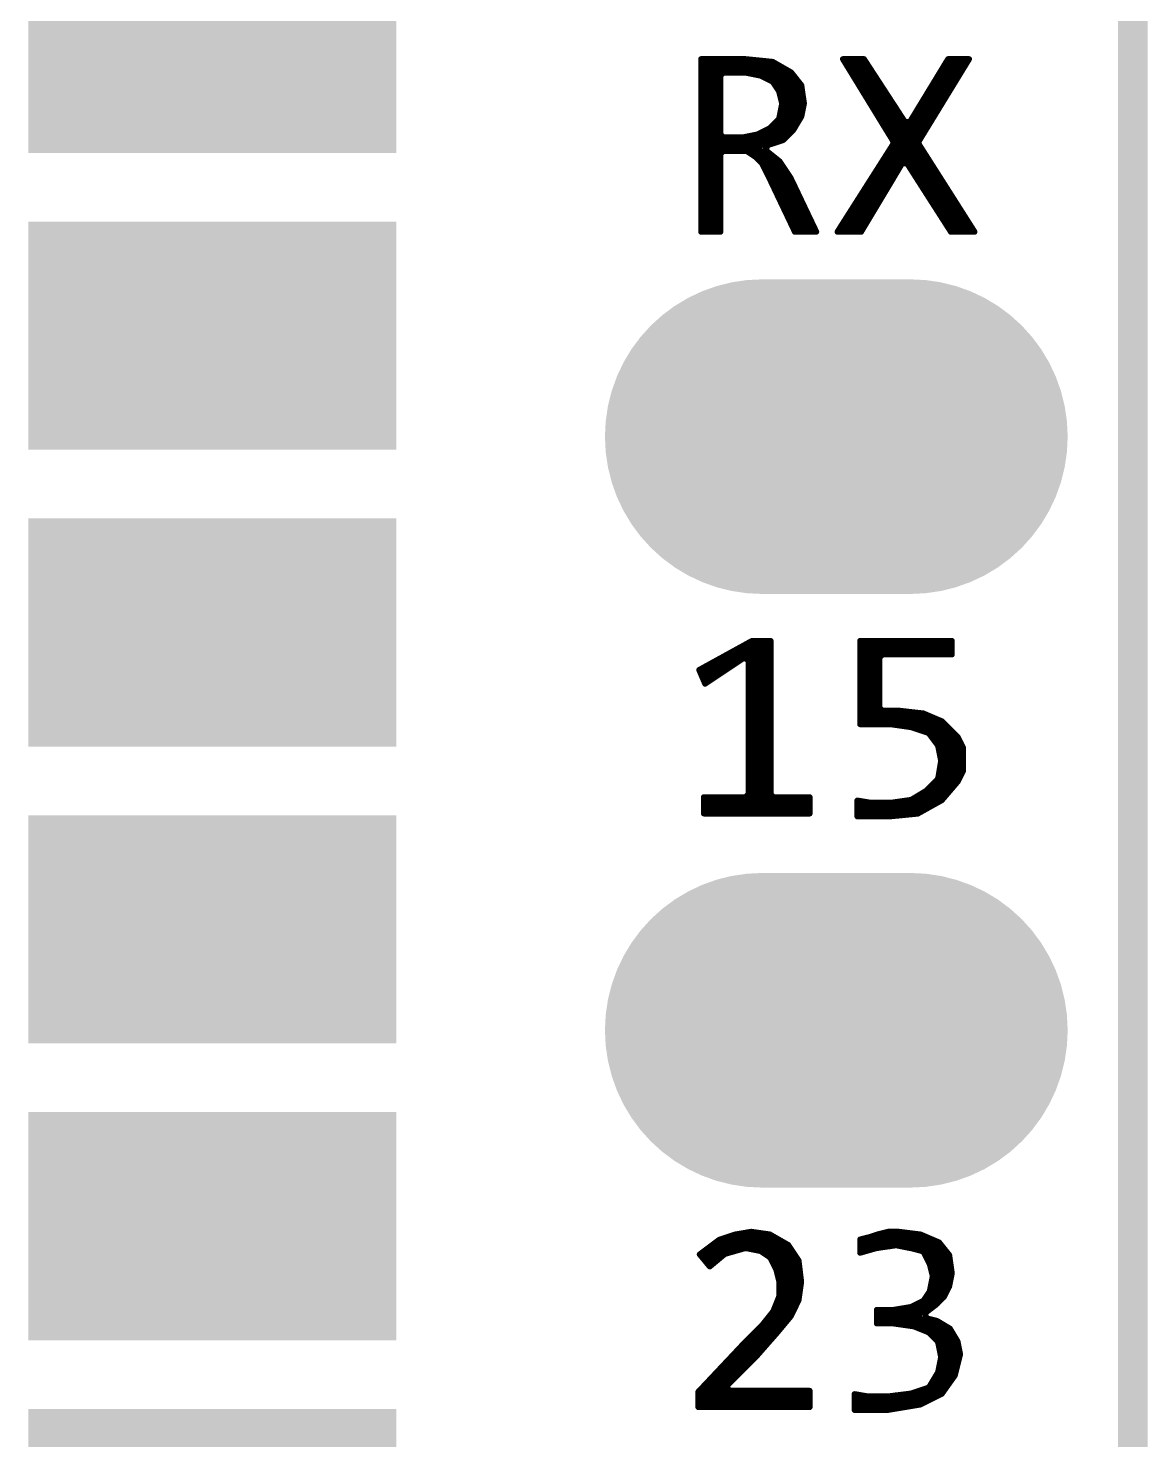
# Model space of a CAD drawing. Extents: x 17.8 to 58.4, y 21 to 93.6.
# Drawn here: x 46.07 to 50.86, y 63.71 to 69.75 of the extents above; entities that cross this region are included whole.
import ezdxf

# ---------------------------------------------------------------- set-up
doc = ezdxf.new("R2010")
doc.units = 0
doc.header["$MEASUREMENT"] = 0
doc.layers.get('0').update_dxf_attribs({"linetype": 'CONTINUOUS'})
doc.layers.add('SILKTOP_PHO', color=251, linetype='CONTINUOUS')

# ---------------------------------------------------------------- blocks, each defined once
blk = doc.blocks.new('ROUND_1')
at = {"const_width": 0.0127}
blk.add_lwpolyline([(-0.00635, 0, 1), (0.00635, 0, 1)], format="xyb", close=True, dxfattribs=at)
blk = doc.blocks.new('RECTANGLE_22')
blk.add_solid([(0.788162, 0.48806), (0.788162, -0.48806), (-0.788162, 0.48806), (-0.788162, -0.48806)])
blk = doc.blocks.new('OBLONG_245')
at = {"const_width": 1.3462}
blk.add_lwpolyline([(0.3175, 0), (-0.3175, 0)], dxfattribs=at)
at = {"const_width": 0.6731}
for points in [[(-0.65405, 0, 1), (0.01905, 0, 1)], [(-0.01905, 0, 1), (0.65405, 0, 1)]]:
    blk.add_lwpolyline(points, format="xyb", close=True, dxfattribs=at)

msp = doc.modelspace()

# ---------------------------------------------------------------- linework, layer by layer
at = {"const_width": 0.127}
msp.add_lwpolyline([(50.8, 25.900126), (50.8, 76.700126)], dxfattribs=at)
at = {"layer": 'SILKTOP_PHO'}
for points, const_width in [([(50.8, 25.900126), (50.8, 76.700126)], 0.127), ([(49.141126, 69.620384), (48.951388, 69.620384)], 0.0254), ([(48.951388, 69.620384), (48.951388, 68.881498)], 0.0254), ([(48.9712, 68.881498), (48.9712, 69.620384)], 0.0254), ([(48.9966, 68.881498), (48.9966, 69.620384)], 0.0254), ([(49.022, 68.881498), (49.022, 69.620384)], 0.0254), ([(49.0474, 69.561964), (49.0474, 69.620384)], 0.0254), ([(49.0728, 69.561964), (49.0728, 69.620384)], 0.0254), ([(49.0982, 69.561964), (49.0982, 69.620384)], 0.0254), ([(49.1236, 69.561964), (49.1236, 69.620384)], 0.0254), ([(49.257204, 69.6087), (49.141126, 69.620384)], 0.0254), ([(49.149, 69.560948), (49.149, 69.619368)], 0.0254), ([(49.1744, 69.555868), (49.1744, 69.616828)], 0.0254), ([(49.1998, 69.550788), (49.1998, 69.614288)], 0.0254), ([(49.2252, 69.539866), (49.2252, 69.611748)], 0.0254), ([(49.2506, 69.527166), (49.2506, 69.609208)], 0.0254), ([(49.336452, 69.563488), (49.257204, 69.6087)], 0.0254), ([(49.276, 69.496432), (49.276, 69.598032)], 0.0254), ([(49.3014, 69.273674), (49.3014, 69.583554)], 0.0254), ([(49.3268, 69.298566), (49.3268, 69.568822)], 0.0254), ([(49.648364, 69.620384), (49.558448, 69.620384)], 0.0254), ([(49.558448, 69.620384), (49.773586, 69.269356)], 0.0254), ([(49.5808, 69.583808), (49.5808, 69.620384)], 0.0254), ([(49.6062, 69.542406), (49.6062, 69.620384)], 0.0254), ([(49.6316, 69.501004), (49.6316, 69.620384)], 0.0254), ([(49.823624, 69.351398), (49.648364, 69.620384)], 0.0254), ([(49.657, 69.459602), (49.657, 69.606922)], 0.0254), ([(49.6824, 69.4182), (49.6824, 69.56806)], 0.0254), ([(50.008536, 69.620384), (49.845214, 69.351652)], 0.0254), ([(49.883314, 69.269356), (50.098198, 69.620384)], 0.0254), ([(49.9872, 69.439028), (49.9872, 69.585078)], 0.0254), ([(50.098198, 69.620384), (50.008536, 69.620384)], 0.0254), ([(50.0126, 69.480684), (50.0126, 69.620384)], 0.0254), ([(50.038, 69.522086), (50.038, 69.620384)], 0.0254), ([(50.0634, 69.563488), (50.0634, 69.620384)], 0.0254), ([(50.0888, 69.60489), (50.0888, 69.620384)], 0.0254), ([(49.033684, 69.549264), (49.046384, 69.561964)], 0.0254), ([(49.033684, 69.298566), (49.033684, 69.549264)], 0.0254), ([(49.046384, 69.561964), (49.141888, 69.561964)], 0.0254), ([(49.141888, 69.561964), (49.144174, 69.561964)], 0.0254), ([(49.144174, 69.561964), (49.203864, 69.550026)], 0.0254), ([(49.203864, 69.550026), (49.207166, 69.548756)], 0.0254), ([(49.207166, 69.548756), (49.254918, 69.52488)], 0.0254), ([(49.254918, 69.52488), (49.259744, 69.520562)], 0.0254), ([(49.259744, 69.520562), (49.28362, 69.484748)], 0.0254), ([(49.380394, 69.50837), (49.336452, 69.563488)], 0.0254), ([(49.3522, 69.327776), (49.3522, 69.543676)], 0.0254), ([(49.3776, 69.370194), (49.3776, 69.511926)], 0.0254), ([(49.39157, 69.430392), (49.380394, 69.50837)], 0.0254), ([(49.7078, 69.376798), (49.7078, 69.529198)], 0.0254), ([(49.9618, 69.397626), (49.9618, 69.543422)], 0.0254), ([(49.28362, 69.484748), (49.285398, 69.480938)], 0.0254), ([(49.285398, 69.480938), (49.297336, 69.433186)], 0.0254), ([(49.7332, 69.335142), (49.7332, 69.490082)], 0.0254), ([(49.7586, 69.29374), (49.7586, 69.45122)], 0.0254), ([(49.911, 69.314822), (49.911, 69.459856)], 0.0254), ([(49.9364, 69.356224), (49.9364, 69.501512)], 0.0254), ([(49.29759, 69.427598), (49.285652, 69.367908)], 0.0254), ([(49.297336, 69.433186), (49.29759, 69.427598)], 0.0254), ([(49.380394, 69.37502), (49.39157, 69.430392)], 0.0254), ([(49.784, 69.128132), (49.784, 69.412358)], 0.0254), ([(49.8856, 69.27342), (49.8856, 69.4182)], 0.0254), ([(49.24298, 69.323204), (49.195228, 69.299328)], 0.0254), ([(49.246282, 69.32549), (49.24298, 69.323204)], 0.0254), ([(49.282096, 69.361304), (49.246282, 69.32549)], 0.0254), ([(49.2506, 69.256656), (49.2506, 69.329808)], 0.0254), ([(49.276, 69.265292), (49.276, 69.355208)], 0.0254), ([(49.285652, 69.367908), (49.282096, 69.361304)], 0.0254), ([(49.346612, 69.318378), (49.380394, 69.37502)], 0.0254), ([(49.8094, 69.170296), (49.8094, 69.373242)], 0.0254), ([(49.845214, 69.351652), (49.823624, 69.351398)], 0.0254), ([(49.8348, 69.171566), (49.8348, 69.345556)], 0.0254), ([(49.8602, 69.131688), (49.8602, 69.376544)], 0.0254), ([(49.046384, 69.285866), (49.033684, 69.298566)], 0.0254), ([(49.12995, 69.285866), (49.046384, 69.285866)], 0.0254), ([(49.0474, 69.2277), (49.0474, 69.285866)], 0.0254), ([(49.0728, 69.2277), (49.0728, 69.285866)], 0.0254), ([(49.0982, 69.2277), (49.0982, 69.285866)], 0.0254), ([(49.1236, 69.2277), (49.1236, 69.285866)], 0.0254), ([(49.132236, 69.28612), (49.12995, 69.285866)], 0.0254), ([(49.191926, 69.298058), (49.132236, 69.28612)], 0.0254), ([(49.149, 69.225414), (49.149, 69.289422)], 0.0254), ([(49.1744, 69.20865), (49.1744, 69.294502)], 0.0254), ([(49.195228, 69.299328), (49.191926, 69.298058)], 0.0254), ([(49.1998, 69.18706), (49.1998, 69.301614)], 0.0254), ([(49.2252, 69.242686), (49.2252, 69.314314)], 0.0254), ([(49.233328, 69.251068), (49.302162, 69.273928)], 0.0254), ([(49.302162, 69.273928), (49.346612, 69.318378)], 0.0254), ([(49.773586, 69.269356), (49.773332, 69.255894)], 0.0254), ([(49.883314, 69.255894), (49.883314, 69.269356)], 0.0254), ([(49.033684, 69.215), (49.046384, 69.2277)], 0.0254), ([(49.033684, 68.881498), (49.033684, 69.215)], 0.0254), ([(49.046384, 69.2277), (49.141888, 69.2277)], 0.0254), ([(49.141888, 69.2277), (49.148746, 69.225668)], 0.0254), ([(49.148746, 69.225668), (49.18456, 69.201792)], 0.0254), ([(49.18456, 69.201792), (49.186592, 69.200268)], 0.0254), ([(49.2252, 69.148198), (49.2252, 69.235066)], 0.0254), ([(49.229264, 69.22897), (49.233328, 69.251068)], 0.0254), ([(49.28743, 69.182488), (49.229264, 69.22897)], 0.0254), ([(49.2506, 69.096128), (49.2506, 69.211952)], 0.0254), ([(49.773332, 69.255894), (49.53508, 68.881498)], 0.0254), ([(49.7586, 69.085714), (49.7586, 69.23278)], 0.0254), ([(50.121566, 68.881498), (49.883314, 69.255894)], 0.0254), ([(49.8856, 69.092064), (49.8856, 69.252338)], 0.0254), ([(49.911, 69.05244), (49.911, 69.21246)], 0.0254), ([(49.186592, 69.200268), (49.210468, 69.176392)], 0.0254), ([(49.210468, 69.176392), (49.212754, 69.17309)], 0.0254), ([(49.212754, 69.17309), (49.23663, 69.125338)], 0.0254), ([(49.276, 69.042788), (49.276, 69.191632)], 0.0254), ([(49.333658, 69.113146), (49.28743, 69.182488)], 0.0254), ([(49.3014, 68.989448), (49.3014, 69.16166)], 0.0254), ([(49.636172, 68.881498), (49.811432, 69.173852)], 0.0254), ([(49.7078, 69.001132), (49.7078, 69.153024)], 0.0254), ([(49.7332, 69.043296), (49.7332, 69.192902)], 0.0254), ([(49.811432, 69.173852), (49.833022, 69.174106)], 0.0254), ([(49.833022, 69.174106), (50.020474, 68.881498)], 0.0254), ([(49.9364, 69.012816), (49.9364, 69.172582)], 0.0254), ([(49.23663, 69.125338), (49.352708, 68.881498)], 0.0254), ([(49.3268, 68.936108), (49.3268, 69.12356)], 0.0254), ([(49.444148, 68.881498), (49.333658, 69.113146)], 0.0254), ([(49.6824, 68.958714), (49.6824, 69.112892)], 0.0254), ([(49.9618, 68.972938), (49.9618, 69.132704)], 0.0254), ([(49.9872, 68.933314), (49.9872, 69.092826)], 0.0254), ([(49.3522, 68.882768), (49.3522, 69.074538)], 0.0254), ([(49.3776, 68.881498), (49.3776, 69.021198)], 0.0254), ([(49.6316, 68.881498), (49.6316, 69.033136)], 0.0254), ([(49.657, 68.916296), (49.657, 69.073014)], 0.0254), ([(50.0126, 68.89369), (50.0126, 69.052948)], 0.0254), ([(49.403, 68.881498), (49.403, 68.967858)], 0.0254), ([(49.6062, 68.881498), (49.6062, 68.993258)], 0.0254), ([(50.038, 68.881498), (50.038, 69.012816)], 0.0254), ([(50.0634, 68.881498), (50.0634, 68.972938)], 0.0254), ([(49.4284, 68.881498), (49.4284, 68.914518)], 0.0254), ([(49.5554, 68.881498), (49.5554, 68.913502)], 0.0254), ([(49.5808, 68.881498), (49.5808, 68.95338)], 0.0254), ([(50.0888, 68.881498), (50.0888, 68.93306)], 0.0254), ([(48.951388, 68.881498), (49.033684, 68.881498)], 0.0254), ([(49.352708, 68.881498), (49.444148, 68.881498)], 0.0254), ([(49.53508, 68.881498), (49.636172, 68.881498)], 0.0254), ([(50.020474, 68.881498), (50.121566, 68.881498)], 0.0254), ([(50.1142, 68.881498), (50.1142, 68.893182)], 0.0254), ([(49.168812, 67.13093), (48.943006, 67.006724)], 0.0254), ([(49.0982, 67.03441), (49.0982, 67.092068)], 0.0254), ([(49.1236, 67.051174), (49.1236, 67.106038)], 0.0254), ([(49.149, 67.05854), (49.149, 67.120008)], 0.0254), ([(49.248568, 67.13093), (49.168812, 67.13093)], 0.0254), ([(49.1744, 66.392298), (49.1744, 67.13093)], 0.0254), ([(49.1998, 66.392298), (49.1998, 67.13093)], 0.0254), ([(49.2252, 66.392298), (49.2252, 67.13093)], 0.0254), ([(49.248568, 66.475102), (49.248568, 67.13093)], 0.0254), ([(50.024538, 67.13093), (49.632108, 67.13093)], 0.0254), ([(49.632108, 67.13093), (49.632108, 66.774314)], 0.0254), ([(49.657, 66.774314), (49.657, 67.13093)], 0.0254), ([(49.6824, 66.774314), (49.6824, 67.13093)], 0.0254), ([(49.7078, 66.774314), (49.7078, 67.13093)], 0.0254), ([(49.7332, 67.072764), (49.7332, 67.13093)], 0.0254), ([(49.7586, 67.072764), (49.7586, 67.13093)], 0.0254), ([(49.784, 67.072764), (49.784, 67.13093)], 0.0254), ([(49.8094, 67.072764), (49.8094, 67.13093)], 0.0254), ([(49.8348, 67.072764), (49.8348, 67.13093)], 0.0254), ([(49.8602, 67.072764), (49.8602, 67.13093)], 0.0254), ([(49.8856, 67.072764), (49.8856, 67.13093)], 0.0254), ([(49.911, 67.072764), (49.911, 67.13093)], 0.0254), ([(49.9364, 67.072764), (49.9364, 67.13093)], 0.0254), ([(49.9618, 67.072764), (49.9618, 67.13093)], 0.0254), ([(49.9872, 67.072764), (49.9872, 67.13093)], 0.0254), ([(50.0126, 67.072764), (50.0126, 67.13093)], 0.0254), ([(50.024538, 67.072764), (50.024538, 67.13093)], 0.0254), ([(48.968406, 66.947796), (49.134776, 67.058794)], 0.0254), ([(48.9966, 66.966592), (48.9966, 67.036188)], 0.0254), ([(49.022, 66.98361), (49.022, 67.050158)], 0.0254), ([(49.0474, 67.000374), (49.0474, 67.064128)], 0.0254), ([(49.0728, 67.017392), (49.0728, 67.078098)], 0.0254), ([(49.134776, 67.058794), (49.154588, 67.048126)], 0.0254), ([(49.154588, 67.048126), (49.154588, 66.475102)], 0.0254), ([(49.71415, 67.060064), (49.72685, 67.072764)], 0.0254), ([(49.71415, 66.84518), (49.71415, 67.060064)], 0.0254), ([(49.72685, 67.072764), (50.024538, 67.072764)], 0.0254), ([(48.943006, 67.006724), (48.968406, 66.947796)], 0.0254), ([(48.9458, 67.000374), (48.9458, 67.008248)], 0.0254), ([(48.9712, 66.949574), (48.9712, 67.022218)], 0.0254), ([(49.72685, 66.83248), (49.71415, 66.84518)], 0.0254), ([(49.797716, 66.83248), (49.72685, 66.83248)], 0.0254), ([(49.7332, 66.774314), (49.7332, 66.83248)], 0.0254), ([(49.7586, 66.774314), (49.7586, 66.83248)], 0.0254), ([(49.784, 66.771266), (49.784, 66.83248)], 0.0254), ([(49.902618, 66.820796), (49.797716, 66.83248)], 0.0254), ([(49.8094, 66.76771), (49.8094, 66.83121)], 0.0254), ([(49.8348, 66.764154), (49.8348, 66.828416)], 0.0254), ([(49.8602, 66.758312), (49.8602, 66.825622)], 0.0254), ([(49.8856, 66.74993), (49.8856, 66.822828)], 0.0254), ([(49.982374, 66.78676), (49.902618, 66.820796)], 0.0254), ([(49.911, 66.741548), (49.911, 66.81724)], 0.0254), ([(49.9364, 66.722244), (49.9364, 66.806318)], 0.0254), ([(49.9618, 66.688462), (49.9618, 66.795396)], 0.0254), ([(50.0507, 66.71818), (49.982374, 66.78676)], 0.0254), ([(49.632108, 66.774314), (49.762664, 66.774314)], 0.0254), ([(49.762664, 66.774314), (49.764442, 66.77406)], 0.0254), ([(49.764442, 66.77406), (49.848008, 66.762122)], 0.0254), ([(49.848008, 66.762122), (49.850294, 66.761614)], 0.0254), ([(49.850294, 66.761614), (49.921922, 66.737738)], 0.0254), ([(49.921922, 66.737738), (49.928018, 66.73342)], 0.0254), ([(49.928018, 66.73342), (49.963832, 66.685668)], 0.0254), ([(49.9872, 66.456052), (49.9872, 66.78168)], 0.0254), ([(50.0126, 66.485516), (50.0126, 66.75628)], 0.0254), ([(50.038, 66.515234), (50.038, 66.73088)], 0.0254), ([(49.963832, 66.685668), (49.966118, 66.680588)], 0.0254), ([(49.966118, 66.680588), (49.978056, 66.620898)], 0.0254), ([(50.07229, 66.675), (50.0507, 66.71818)], 0.0254), ([(50.0634, 66.55562), (50.0634, 66.693034)], 0.0254), ([(50.07229, 66.573654), (50.07229, 66.675)], 0.0254), ([(49.97831, 66.616326), (49.966372, 66.544698)], 0.0254), ([(49.978056, 66.620898), (49.97831, 66.618358)], 0.0254), ([(49.97831, 66.618358), (49.97831, 66.616326)], 0.0254), ([(49.966372, 66.544698), (49.962816, 66.537586)], 0.0254), ([(50.050446, 66.529966), (50.07229, 66.573654)], 0.0254), ([(49.912524, 66.488056), (49.852834, 66.452242)], 0.0254), ([(49.911, 66.410078), (49.911, 66.48704)], 0.0254), ([(49.915064, 66.489834), (49.912524, 66.488056)], 0.0254), ([(49.962816, 66.537586), (49.915064, 66.489834)], 0.0254), ([(49.9364, 66.424302), (49.9364, 66.511424)], 0.0254), ([(49.9618, 66.438272), (49.9618, 66.536824)], 0.0254), ([(49.981358, 66.449194), (50.050446, 66.529966)], 0.0254), ([(49.141888, 66.462402), (48.963326, 66.462402)], 0.0254), ([(48.963326, 66.462402), (48.963326, 66.392298)], 0.0254), ([(48.9712, 66.392298), (48.9712, 66.462402)], 0.0254), ([(48.9966, 66.392298), (48.9966, 66.462402)], 0.0254), ([(49.022, 66.392298), (49.022, 66.462402)], 0.0254), ([(49.0474, 66.392298), (49.0474, 66.462402)], 0.0254), ([(49.0728, 66.392298), (49.0728, 66.462402)], 0.0254), ([(49.0982, 66.392298), (49.0982, 66.462402)], 0.0254), ([(49.1236, 66.392298), (49.1236, 66.462402)], 0.0254), ([(49.154588, 66.475102), (49.141888, 66.462402)], 0.0254), ([(49.149, 66.392298), (49.149, 66.464688)], 0.0254), ([(49.261268, 66.462402), (49.248568, 66.475102)], 0.0254), ([(49.2506, 66.392298), (49.2506, 66.46799)], 0.0254), ([(49.4157, 66.462402), (49.261268, 66.462402)], 0.0254), ([(49.276, 66.392298), (49.276, 66.462402)], 0.0254), ([(49.3014, 66.392298), (49.3014, 66.462402)], 0.0254), ([(49.3268, 66.392298), (49.3268, 66.462402)], 0.0254), ([(49.3522, 66.392298), (49.3522, 66.462402)], 0.0254), ([(49.3776, 66.392298), (49.3776, 66.462402)], 0.0254), ([(49.403, 66.392298), (49.403, 66.462402)], 0.0254), ([(49.4157, 66.392298), (49.4157, 66.462402)], 0.0254), ([(49.677066, 66.438526), (49.62017, 66.448178)], 0.0254), ([(49.62017, 66.448178), (49.62017, 66.38036)], 0.0254), ([(49.6316, 66.38036), (49.6316, 66.446146)], 0.0254), ([(49.657, 66.38036), (49.657, 66.441828)], 0.0254), ([(49.679098, 66.438526), (49.677066, 66.438526)], 0.0254), ([(49.762664, 66.438526), (49.679098, 66.438526)], 0.0254), ([(49.6824, 66.38036), (49.6824, 66.438526)], 0.0254), ([(49.7078, 66.38036), (49.7078, 66.438526)], 0.0254), ([(49.7332, 66.38036), (49.7332, 66.438526)], 0.0254), ([(49.7586, 66.38036), (49.7586, 66.438526)], 0.0254), ([(49.764442, 66.438526), (49.762664, 66.438526)], 0.0254), ([(49.848008, 66.450464), (49.764442, 66.438526)], 0.0254), ([(49.784, 66.382392), (49.784, 66.44132)], 0.0254), ([(49.8094, 66.384932), (49.8094, 66.444876)], 0.0254), ([(49.8348, 66.387472), (49.8348, 66.448686)], 0.0254), ([(49.852834, 66.452242), (49.848008, 66.450464)], 0.0254), ([(49.8602, 66.390012), (49.8602, 66.45656)], 0.0254), ([(49.878234, 66.39179), (49.981358, 66.449194)], 0.0254), ([(49.8856, 66.395854), (49.8856, 66.4718)], 0.0254), ([(48.963326, 66.392298), (49.4157, 66.392298)], 0.0254), ([(49.62017, 66.38036), (49.762156, 66.38036)], 0.0254), ([(49.762156, 66.38036), (49.878234, 66.39179)], 0.0254), ([(49.02835, 64.568324), (48.945292, 64.506094)], 0.0254), ([(49.022, 64.482472), (49.022, 64.563498)], 0.0254), ([(49.097184, 64.591184), (49.02835, 64.568324)], 0.0254), ([(49.0474, 64.503808), (49.0474, 64.574674)], 0.0254), ([(49.0728, 64.51346), (49.0728, 64.58331)], 0.0254), ([(49.165764, 64.602868), (49.097184, 64.591184)], 0.0254), ([(49.0982, 64.520826), (49.0982, 64.591438)], 0.0254), ([(49.1236, 64.528192), (49.1236, 64.595756)], 0.0254), ([(49.149, 64.531494), (49.149, 64.600074)], 0.0254), ([(49.245012, 64.591438), (49.165764, 64.602868)], 0.0254), ([(49.1744, 64.526414), (49.1744, 64.601598)], 0.0254), ([(49.1998, 64.521334), (49.1998, 64.597788)], 0.0254), ([(49.2252, 64.507618), (49.2252, 64.594232)], 0.0254), ([(49.324006, 64.54648), (49.245012, 64.591438)], 0.0254), ([(49.2506, 64.486028), (49.2506, 64.58839)], 0.0254), ([(49.276, 64.42964), (49.276, 64.573658)], 0.0254), ([(49.3014, 64.201294), (49.3014, 64.55918)], 0.0254), ([(49.670208, 64.5795), (49.632108, 64.569848)], 0.0254), ([(49.632108, 64.569848), (49.632108, 64.512952)], 0.0254), ([(49.657, 64.520064), (49.657, 64.576198)], 0.0254), ([(49.671224, 64.579754), (49.670208, 64.5795)], 0.0254), ([(49.70653, 64.591438), (49.671224, 64.579754)], 0.0254), ([(49.6824, 64.52743), (49.6824, 64.58331)], 0.0254), ([(49.75225, 64.602868), (49.70653, 64.591438)], 0.0254), ([(49.7078, 64.533526), (49.7078, 64.591692)], 0.0254), ([(49.7332, 64.537336), (49.7332, 64.598042)], 0.0254), ([(49.797716, 64.602868), (49.75225, 64.602868)], 0.0254), ([(49.7586, 64.540892), (49.7586, 64.602868)], 0.0254), ([(49.784, 64.544448), (49.784, 64.602868)], 0.0254), ([(49.89068, 64.591184), (49.797716, 64.602868)], 0.0254), ([(49.8094, 64.540384), (49.8094, 64.601344)], 0.0254), ([(49.8348, 64.535304), (49.8348, 64.598296)], 0.0254), ([(49.8602, 64.529716), (49.8602, 64.594994)], 0.0254), ([(49.8856, 64.523366), (49.8856, 64.591946)], 0.0254), ([(49.969674, 64.557402), (49.89068, 64.591184)], 0.0254), ([(49.911, 64.502538), (49.911, 64.582548)], 0.0254), ([(49.9364, 64.438784), (49.9364, 64.571626)], 0.0254), ([(49.9618, 64.295274), (49.9618, 64.560704)], 0.0254), ([(50.013362, 64.503046), (49.969674, 64.557402)], 0.0254), ([(48.945292, 64.506094), (48.988218, 64.454278)], 0.0254), ([(48.9458, 64.505332), (48.9458, 64.506348)], 0.0254), ([(48.9712, 64.474852), (48.9712, 64.525398)], 0.0254), ([(48.988218, 64.454278), (49.050194, 64.50584)], 0.0254), ([(48.9966, 64.46139), (48.9966, 64.544448)], 0.0254), ([(49.050194, 64.50584), (49.054766, 64.50838)], 0.0254), ([(49.054766, 64.50838), (49.138332, 64.532256)], 0.0254), ([(49.138332, 64.532256), (49.144174, 64.53251)], 0.0254), ([(49.144174, 64.53251), (49.203864, 64.520572)], 0.0254), ([(49.203864, 64.520572), (49.208436, 64.518794)], 0.0254), ([(49.208436, 64.518794), (49.24425, 64.494918)], 0.0254), ([(49.24425, 64.494918), (49.248568, 64.489838)], 0.0254), ([(49.368456, 64.479678), (49.324006, 64.54648)], 0.0254), ([(49.3268, 64.231774), (49.3268, 64.542162)], 0.0254), ([(49.3522, 64.276732), (49.3522, 64.504062)], 0.0254), ([(49.632108, 64.512952), (49.699418, 64.532256)], 0.0254), ([(49.699418, 64.532256), (49.701196, 64.532764)], 0.0254), ([(49.701196, 64.532764), (49.784762, 64.544702)], 0.0254), ([(49.784762, 64.544702), (49.78908, 64.544448)], 0.0254), ([(49.78908, 64.544448), (49.84877, 64.53251)], 0.0254), ([(49.84877, 64.53251), (49.849278, 64.53251)], 0.0254), ([(49.849278, 64.53251), (49.89703, 64.520572)], 0.0254), ([(49.89703, 64.520572), (49.905412, 64.513714)], 0.0254), ([(49.905412, 64.513714), (49.929288, 64.465962)], 0.0254), ([(49.9872, 64.320674), (49.9872, 64.535558)], 0.0254), ([(50.0126, 64.367664), (50.0126, 64.503808)], 0.0254), ([(50.024538, 64.424814), (50.013362, 64.503046)], 0.0254), ([(49.248568, 64.489838), (49.272444, 64.442086)], 0.0254), ([(49.272444, 64.442086), (49.27346, 64.439546)], 0.0254), ([(49.27346, 64.439546), (49.285398, 64.391794)], 0.0254), ([(49.379632, 64.388746), (49.368456, 64.479678)], 0.0254), ([(49.929288, 64.465962), (49.930304, 64.463422)], 0.0254), ([(49.930304, 64.463422), (49.942242, 64.41567)], 0.0254), ([(49.285398, 64.391794), (49.285906, 64.388746)], 0.0254), ([(49.285906, 64.388746), (49.285906, 64.329056)], 0.0254), ([(49.368202, 64.30899), (49.379632, 64.388746)], 0.0254), ([(49.3776, 64.374014), (49.3776, 64.405764)], 0.0254), ([(49.942242, 64.410082), (49.930304, 64.350392)], 0.0254), ([(49.9364, 64.275208), (49.9364, 64.380618)], 0.0254), ([(49.942242, 64.41567), (49.942242, 64.410082)], 0.0254), ([(50.013362, 64.368934), (50.024538, 64.424814)], 0.0254), ([(49.28489, 64.32423), (49.261014, 64.26454)], 0.0254), ([(49.285906, 64.329056), (49.28489, 64.32423)], 0.0254), ([(49.90465, 64.310006), (49.899824, 64.305688)], 0.0254), ([(49.928526, 64.34582), (49.90465, 64.310006)], 0.0254), ([(49.911, 64.256158), (49.911, 64.319658)], 0.0254), ([(49.930304, 64.350392), (49.928526, 64.34582)], 0.0254), ([(49.957228, 64.290956), (49.99101, 64.324738)], 0.0254), ([(49.99101, 64.324738), (50.013362, 64.368934)], 0.0254), ([(49.259236, 64.261492), (49.211484, 64.201802)], 0.0254), ([(49.2506, 64.141858), (49.2506, 64.25057)], 0.0254), ([(49.261014, 64.26454), (49.259236, 64.261492)], 0.0254), ([(49.276, 64.170814), (49.276, 64.302132)], 0.0254), ([(49.334166, 64.24041), (49.368202, 64.30899)], 0.0254), ([(49.774602, 64.268604), (49.703736, 64.268604)], 0.0254), ([(49.703736, 64.268604), (49.703736, 64.210438)], 0.0254), ([(49.7078, 64.210438), (49.7078, 64.268604)], 0.0254), ([(49.7332, 64.210438), (49.7332, 64.268604)], 0.0254), ([(49.7586, 64.210438), (49.7586, 64.268604)], 0.0254), ([(49.776634, 64.268858), (49.774602, 64.268604)], 0.0254), ([(49.848262, 64.280796), (49.776634, 64.268858)], 0.0254), ([(49.784, 64.209168), (49.784, 64.269874)], 0.0254), ([(49.8094, 64.205612), (49.8094, 64.274192)], 0.0254), ([(49.8348, 64.202056), (49.8348, 64.27851)], 0.0254), ([(49.851818, 64.281812), (49.848262, 64.280796)], 0.0254), ([(49.899824, 64.305688), (49.851818, 64.281812)], 0.0254), ([(49.8602, 64.198246), (49.8602, 64.285876)], 0.0254), ([(49.8856, 64.188594), (49.8856, 64.298576)], 0.0254), ([(49.910238, 64.25565), (49.957228, 64.290956)], 0.0254), ([(49.91481, 64.233044), (49.910238, 64.25565)], 0.0254), ([(49.210468, 64.200786), (49.127156, 64.11722)], 0.0254), ([(49.1998, 64.083692), (49.1998, 64.189864)], 0.0254), ([(49.211484, 64.201802), (49.210468, 64.200786)], 0.0254), ([(49.2252, 64.112648), (49.2252, 64.21882)], 0.0254), ([(49.275492, 64.170052), (49.334166, 64.24041)], 0.0254), ([(49.703736, 64.210438), (49.774602, 64.210438)], 0.0254), ([(49.774602, 64.210438), (49.77638, 64.210184)], 0.0254), ([(49.77638, 64.210184), (49.859946, 64.198246)], 0.0254), ([(49.859946, 64.198246), (49.862994, 64.197484)], 0.0254), ([(49.862994, 64.197484), (49.922684, 64.173608)], 0.0254), ([(49.911, 64.178434), (49.911, 64.234822)], 0.0254), ([(49.960784, 64.221614), (49.91481, 64.233044)], 0.0254), ([(49.9364, 64.161416), (49.9364, 64.22771)], 0.0254), ([(50.016156, 64.18834), (49.960784, 64.221614)], 0.0254), ([(49.9618, 64.136016), (49.9618, 64.221106)], 0.0254), ([(49.9872, 63.91783), (49.9872, 64.205866)], 0.0254), ([(50.0126, 63.95339), (50.0126, 64.190626)], 0.0254), ([(49.149, 64.031876), (49.149, 64.139064)], 0.0254), ([(49.1744, 64.057276), (49.1744, 64.164464)], 0.0254), ([(49.19218, 64.075056), (49.275492, 64.170052)], 0.0254), ([(49.922684, 64.173608), (49.927002, 64.170814)], 0.0254), ([(49.927002, 64.170814), (49.962816, 64.135)], 0.0254), ([(49.962816, 64.135), (49.966118, 64.12865)], 0.0254), ([(49.966118, 64.12865), (49.978056, 64.06896)], 0.0254), ([(50.049176, 64.133476), (50.016156, 64.18834)], 0.0254), ([(50.038, 63.99022), (50.038, 64.152018)], 0.0254), ([(50.060098, 64.078612), (50.049176, 64.133476)], 0.0254), ([(49.127156, 64.11722), (48.93945, 63.918084)], 0.0254), ([(49.061116, 63.943992), (49.19218, 64.075056)], 0.0254), ([(49.0982, 63.981076), (49.0982, 64.086486)], 0.0254), ([(49.1236, 64.006476), (49.1236, 64.113664)], 0.0254), ([(49.978056, 64.06896), (49.978056, 64.06388)], 0.0254), ([(50.037492, 63.988188), (50.060098, 64.078612)], 0.0254), ([(49.0474, 63.852298), (49.0474, 64.032638)], 0.0254), ([(49.0728, 63.955676), (49.0728, 64.059562)], 0.0254), ([(49.978056, 64.06388), (49.966118, 64.00419)], 0.0254), ([(48.9712, 63.852298), (48.9712, 63.951612)], 0.0254), ([(48.9966, 63.852298), (48.9966, 63.978536)], 0.0254), ([(49.022, 63.852298), (49.022, 64.005714)], 0.0254), ([(49.964594, 64.000126), (49.92878, 63.940436)], 0.0254), ([(49.9364, 63.886842), (49.9364, 63.953136)], 0.0254), ([(49.9618, 63.899542), (49.9618, 63.995554)], 0.0254), ([(49.966118, 64.00419), (49.964594, 64.000126)], 0.0254), ([(49.981104, 63.909194), (50.037492, 63.988188)], 0.0254), ([(48.93945, 63.918084), (48.93945, 63.852298)], 0.0254), ([(48.9458, 63.852298), (48.9458, 63.924688)], 0.0254), ([(49.07026, 63.922402), (49.061116, 63.943992)], 0.0254), ([(49.4157, 63.922402), (49.07026, 63.922402)], 0.0254), ([(49.0728, 63.852298), (49.0728, 63.922402)], 0.0254), ([(49.0982, 63.852298), (49.0982, 63.922402)], 0.0254), ([(49.1236, 63.852298), (49.1236, 63.922402)], 0.0254), ([(49.149, 63.852298), (49.149, 63.922402)], 0.0254), ([(49.1744, 63.852298), (49.1744, 63.922402)], 0.0254), ([(49.1998, 63.852298), (49.1998, 63.922402)], 0.0254), ([(49.2252, 63.852298), (49.2252, 63.922402)], 0.0254), ([(49.2506, 63.852298), (49.2506, 63.922402)], 0.0254), ([(49.276, 63.852298), (49.276, 63.922402)], 0.0254), ([(49.3014, 63.852298), (49.3014, 63.922402)], 0.0254), ([(49.3268, 63.852298), (49.3268, 63.922402)], 0.0254), ([(49.3522, 63.852298), (49.3522, 63.922402)], 0.0254), ([(49.3776, 63.852298), (49.3776, 63.922402)], 0.0254), ([(49.403, 63.852298), (49.403, 63.922402)], 0.0254), ([(49.4157, 63.852298), (49.4157, 63.922402)], 0.0254), ([(49.665128, 63.898526), (49.608232, 63.908178)], 0.0254), ([(49.608232, 63.908178), (49.608232, 63.84036)], 0.0254), ([(49.6316, 63.84036), (49.6316, 63.904114)], 0.0254), ([(49.657, 63.84036), (49.657, 63.90005)], 0.0254), ([(49.66716, 63.898526), (49.665128, 63.898526)], 0.0254), ([(49.750726, 63.898526), (49.66716, 63.898526)], 0.0254), ([(49.6824, 63.84036), (49.6824, 63.898526)], 0.0254), ([(49.7078, 63.84036), (49.7078, 63.898526)], 0.0254), ([(49.7332, 63.84036), (49.7332, 63.898526)], 0.0254), ([(49.75225, 63.898526), (49.750726, 63.898526)], 0.0254), ([(49.847754, 63.910464), (49.75225, 63.898526)], 0.0254), ([(49.7586, 63.84163), (49.7586, 63.899288)], 0.0254), ([(49.784, 63.845948), (49.784, 63.90259)], 0.0254), ([(49.8094, 63.850266), (49.8094, 63.905638)], 0.0254), ([(49.8348, 63.85433), (49.8348, 63.90894)], 0.0254), ([(49.850294, 63.910972), (49.847754, 63.910464)], 0.0254), ([(49.921922, 63.934848), (49.850294, 63.910972)], 0.0254), ([(49.8602, 63.858648), (49.8602, 63.914274)], 0.0254), ([(49.8856, 63.862966), (49.8856, 63.92291)], 0.0254), ([(49.890172, 63.863728), (49.981104, 63.909194)], 0.0254), ([(49.911, 63.874142), (49.911, 63.931292)], 0.0254), ([(49.92878, 63.940436), (49.921922, 63.934848)], 0.0254), ([(48.93945, 63.852298), (49.4157, 63.852298)], 0.0254), ([(49.608232, 63.84036), (49.74971, 63.84036)], 0.0254), ([(49.74971, 63.84036), (49.890172, 63.863728)], 0.0254)]:
    msp.add_lwpolyline(points, dxfattribs=dict(at, const_width=const_width))

# ---------------------------------------------------------------- block references
for name, p in [('RECTANGLE_22', (46.858428, 69.706998)), ('RECTANGLE_22', (46.858428, 68.436998)), ('OBLONG_245', (49.53, 68.004944)), ('RECTANGLE_22', (46.858428, 67.166998)), ('RECTANGLE_22', (46.858428, 65.896998)), ('OBLONG_245', (49.53, 65.464944)), ('RECTANGLE_22', (46.858428, 64.626998)), ('RECTANGLE_22', (46.858428, 63.356998))]:
    msp.add_blockref(name, p)
for p in [(48.951388, 69.620384), (48.9712, 69.620384), (48.9966, 69.620384), (49.022, 69.620384), (49.0474, 69.620384), (49.0728, 69.620384), (49.0982, 69.620384), (49.1236, 69.620384), (49.141126, 69.620384), (49.149, 69.619368), (49.1744, 69.616828), (49.1998, 69.614288), (49.2252, 69.611748), (49.2506, 69.609208), (49.257204, 69.6087), (49.276, 69.598032), (49.3014, 69.583554), (49.3268, 69.568822), (49.558448, 69.620384), (49.5808, 69.620384), (49.5808, 69.583808), (49.6062, 69.620384), (49.6316, 69.620384), (49.648364, 69.620384), (49.657, 69.606922), (49.6824, 69.56806), (49.9872, 69.585078), (50.008536, 69.620384), (50.0126, 69.620384), (50.038, 69.620384), (50.0634, 69.620384), (50.0888, 69.620384), (50.0888, 69.60489), (50.098198, 69.620384), (49.033684, 69.549264), (49.046384, 69.561964), (49.0474, 69.561964), (49.0728, 69.561964), (49.0982, 69.561964), (49.1236, 69.561964), (49.141888, 69.561964), (49.144174, 69.561964), (49.149, 69.560948), (49.1744, 69.555868), (49.1998, 69.550788), (49.203864, 69.550026), (49.207166, 69.548756), (49.2252, 69.539866), (49.2506, 69.527166), (49.254918, 69.52488), (49.259744, 69.520562), (49.336452, 69.563488), (49.3522, 69.543676), (49.3776, 69.511926), (49.380394, 69.50837), (49.6062, 69.542406), (49.7078, 69.529198), (49.9618, 69.543422), (50.038, 69.522086), (50.0634, 69.563488), (49.276, 69.496432), (49.28362, 69.484748), (49.285398, 69.480938), (49.6316, 69.501004), (49.657, 69.459602), (49.7332, 69.490082), (49.7586, 69.45122), (49.911, 69.459856), (49.9364, 69.501512), (50.0126, 69.480684), (49.297336, 69.433186), (49.29759, 69.427598), (49.29759, 69.427598), (49.39157, 69.430392), (49.6824, 69.4182), (49.784, 69.412358), (49.8856, 69.4182), (49.9618, 69.397626), (49.9872, 69.439028), (49.24298, 69.323204), (49.246282, 69.32549), (49.2506, 69.329808), (49.276, 69.355208), (49.282096, 69.361304), (49.285652, 69.367908), (49.3522, 69.327776), (49.3776, 69.370194), (49.380394, 69.37502), (49.7078, 69.376798), (49.7332, 69.335142), (49.8094, 69.373242), (49.823624, 69.351398), (49.8348, 69.345556), (49.845214, 69.351652), (49.8602, 69.376544), (49.9364, 69.356224), (49.033684, 69.298566), (49.046384, 69.285866), (49.0474, 69.285866), (49.0728, 69.285866), (49.0982, 69.285866), (49.1236, 69.285866), (49.12995, 69.285866), (49.132236, 69.28612), (49.149, 69.289422), (49.1744, 69.294502), (49.191926, 69.298058), (49.195228, 69.299328), (49.1998, 69.301614), (49.2252, 69.314314), (49.276, 69.265292), (49.3014, 69.273674), (49.302162, 69.273928), (49.3268, 69.298566), (49.346612, 69.318378), (49.7586, 69.29374), (49.773586, 69.269356), (49.883314, 69.269356), (49.8856, 69.27342), (49.911, 69.314822), (49.033684, 69.215), (49.046384, 69.2277), (49.0474, 69.2277), (49.0728, 69.2277), (49.0982, 69.2277), (49.1236, 69.2277), (49.141888, 69.2277), (49.148746, 69.225668), (49.149, 69.225414), (49.1744, 69.20865), (49.18456, 69.201792), (49.2252, 69.242686), (49.2252, 69.235066), (49.229264, 69.22897), (49.233328, 69.251068), (49.2506, 69.256656), (49.2506, 69.211952), (49.7586, 69.23278), (49.773332, 69.255894), (49.883314, 69.255894), (49.8856, 69.252338), (49.911, 69.21246), (49.186592, 69.200268), (49.1998, 69.18706), (49.210468, 69.176392), (49.212754, 69.17309), (49.2252, 69.148198), (49.276, 69.191632), (49.28743, 69.182488), (49.3014, 69.16166), (49.7078, 69.153024), (49.7332, 69.192902), (49.8094, 69.170296), (49.811432, 69.173852), (49.833022, 69.174106), (49.8348, 69.171566), (49.9364, 69.172582), (49.23663, 69.125338), (49.2506, 69.096128), (49.3268, 69.12356), (49.333658, 69.113146), (49.6824, 69.112892), (49.7586, 69.085714), (49.784, 69.128132), (49.8602, 69.131688), (49.8856, 69.092064), (49.9618, 69.132704), (49.9872, 69.092826), (49.276, 69.042788), (49.3522, 69.074538), (49.3776, 69.021198), (49.6316, 69.033136), (49.657, 69.073014), (49.7332, 69.043296), (49.911, 69.05244), (50.0126, 69.052948), (49.3014, 68.989448), (49.403, 68.967858), (49.6062, 68.993258), (49.7078, 69.001132), (49.9364, 69.012816), (49.9618, 68.972938), (50.038, 69.012816), (50.0634, 68.972938), (49.3268, 68.936108), (49.4284, 68.914518), (49.5554, 68.913502), (49.5808, 68.95338), (49.657, 68.916296), (49.6824, 68.958714), (49.9872, 68.933314), (50.0888, 68.93306), (48.951388, 68.881498), (48.9712, 68.881498), (48.9966, 68.881498), (49.022, 68.881498), (49.033684, 68.881498), (49.3522, 68.882768), (49.352708, 68.881498), (49.3776, 68.881498), (49.403, 68.881498), (49.4284, 68.881498), (49.444148, 68.881498), (49.444148, 68.881498), (49.53508, 68.881498), (49.5554, 68.881498), (49.5808, 68.881498), (49.6062, 68.881498), (49.6316, 68.881498), (49.636172, 68.881498), (50.0126, 68.89369), (50.020474, 68.881498), (50.038, 68.881498), (50.0634, 68.881498), (50.0888, 68.881498), (50.1142, 68.893182), (50.1142, 68.881498), (50.121566, 68.881498), (50.121566, 68.881498), (49.0982, 67.092068), (49.1236, 67.106038), (49.149, 67.120008), (49.168812, 67.13093), (49.1744, 67.13093), (49.1998, 67.13093), (49.2252, 67.13093), (49.248568, 67.13093), (49.632108, 67.13093), (49.657, 67.13093), (49.6824, 67.13093), (49.7078, 67.13093), (49.7332, 67.13093), (49.7586, 67.13093), (49.784, 67.13093), (49.8094, 67.13093), (49.8348, 67.13093), (49.8602, 67.13093), (49.8856, 67.13093), (49.911, 67.13093), (49.9364, 67.13093), (49.9618, 67.13093), (49.9872, 67.13093), (50.0126, 67.13093), (50.024538, 67.13093), (48.9966, 67.036188), (49.022, 67.050158), (49.0474, 67.064128), (49.0728, 67.078098), (49.0982, 67.03441), (49.1236, 67.051174), (49.134776, 67.058794), (49.149, 67.05854), (49.154588, 67.048126), (49.71415, 67.060064), (49.72685, 67.072764), (49.7332, 67.072764), (49.7586, 67.072764), (49.784, 67.072764), (49.8094, 67.072764), (49.8348, 67.072764), (49.8602, 67.072764), (49.8856, 67.072764), (49.911, 67.072764), (49.9364, 67.072764), (49.9618, 67.072764), (49.9872, 67.072764), (50.0126, 67.072764), (50.024538, 67.072764), (48.943006, 67.006724), (48.9458, 67.008248), (48.9458, 67.000374), (48.9712, 67.022218), (49.022, 66.98361), (49.0474, 67.000374), (49.0728, 67.017392), (48.968406, 66.947796), (48.9712, 66.949574), (48.9966, 66.966592), (49.71415, 66.84518), (49.72685, 66.83248), (49.7332, 66.83248), (49.7586, 66.83248), (49.784, 66.83248), (49.797716, 66.83248), (49.8094, 66.83121), (49.8348, 66.828416), (49.8602, 66.825622), (49.8856, 66.822828), (49.902618, 66.820796), (49.911, 66.81724), (49.9364, 66.806318), (49.9618, 66.795396), (49.982374, 66.78676), (49.632108, 66.774314), (49.657, 66.774314), (49.6824, 66.774314), (49.7078, 66.774314), (49.7332, 66.774314), (49.7586, 66.774314), (49.762664, 66.774314), (49.764442, 66.77406), (49.784, 66.771266), (49.8094, 66.76771), (49.8348, 66.764154), (49.848008, 66.762122), (49.850294, 66.761614), (49.8602, 66.758312), (49.8856, 66.74993), (49.911, 66.741548), (49.921922, 66.737738), (49.928018, 66.73342), (49.9872, 66.78168), (50.0126, 66.75628), (50.038, 66.73088), (49.9364, 66.722244), (49.9618, 66.688462), (49.963832, 66.685668), (49.966118, 66.680588), (50.0507, 66.71818), (50.0634, 66.693034), (50.07229, 66.675), (50.07229, 66.675), (49.978056, 66.620898), (49.97831, 66.618358), (49.97831, 66.616326), (49.966372, 66.544698), (50.0634, 66.55562), (50.07229, 66.573654), (49.911, 66.48704), (49.912524, 66.488056), (49.915064, 66.489834), (49.9364, 66.511424), (49.9618, 66.536824), (49.962816, 66.537586), (50.0126, 66.485516), (50.038, 66.515234), (50.050446, 66.529966), (48.963326, 66.462402), (48.9712, 66.462402), (48.9966, 66.462402), (49.022, 66.462402), (49.0474, 66.462402), (49.0728, 66.462402), (49.0982, 66.462402), (49.1236, 66.462402), (49.141888, 66.462402), (49.149, 66.464688), (49.154588, 66.475102), (49.248568, 66.475102), (49.2506, 66.46799), (49.261268, 66.462402), (49.276, 66.462402), (49.3014, 66.462402), (49.3268, 66.462402), (49.3522, 66.462402), (49.3776, 66.462402), (49.403, 66.462402), (49.4157, 66.462402), (49.4157, 66.462402), (49.62017, 66.448178), (49.6316, 66.446146), (49.657, 66.441828), (49.677066, 66.438526), (49.679098, 66.438526), (49.6824, 66.438526), (49.7078, 66.438526), (49.7332, 66.438526), (49.7586, 66.438526), (49.762664, 66.438526), (49.764442, 66.438526), (49.784, 66.44132), (49.8094, 66.444876), (49.8348, 66.448686), (49.848008, 66.450464), (49.852834, 66.452242), (49.8602, 66.45656), (49.8856, 66.4718), (49.9364, 66.424302), (49.9618, 66.438272), (49.981358, 66.449194), (49.9872, 66.456052), (48.963326, 66.392298), (48.9712, 66.392298), (48.9966, 66.392298), (49.022, 66.392298), (49.0474, 66.392298), (49.0728, 66.392298), (49.0982, 66.392298), (49.1236, 66.392298), (49.149, 66.392298), (49.1744, 66.392298), (49.1998, 66.392298), (49.2252, 66.392298), (49.2506, 66.392298), (49.276, 66.392298), (49.3014, 66.392298), (49.3268, 66.392298), (49.3522, 66.392298), (49.3776, 66.392298), (49.403, 66.392298), (49.4157, 66.392298), (49.62017, 66.38036), (49.6316, 66.38036), (49.657, 66.38036), (49.6824, 66.38036), (49.7078, 66.38036), (49.7332, 66.38036), (49.7586, 66.38036), (49.762156, 66.38036), (49.784, 66.382392), (49.8094, 66.384932), (49.8348, 66.387472), (49.8602, 66.390012), (49.878234, 66.39179), (49.8856, 66.395854), (49.911, 66.410078), (49.022, 64.563498), (49.02835, 64.568324), (49.0474, 64.574674), (49.0728, 64.58331), (49.097184, 64.591184), (49.0982, 64.591438), (49.1236, 64.595756), (49.149, 64.600074), (49.165764, 64.602868), (49.1744, 64.601598), (49.1998, 64.597788), (49.2252, 64.594232), (49.245012, 64.591438), (49.2506, 64.58839), (49.276, 64.573658), (49.3014, 64.55918), (49.632108, 64.569848), (49.657, 64.576198), (49.670208, 64.5795), (49.671224, 64.579754), (49.6824, 64.58331), (49.70653, 64.591438), (49.7078, 64.591692), (49.7332, 64.598042), (49.75225, 64.602868), (49.7586, 64.602868), (49.784, 64.602868), (49.797716, 64.602868), (49.8094, 64.601344), (49.8348, 64.598296), (49.8602, 64.594994), (49.8856, 64.591946), (49.89068, 64.591184), (49.911, 64.582548), (49.9364, 64.571626), (49.9618, 64.560704), (49.969674, 64.557402), (48.945292, 64.506094), (48.9458, 64.506348), (48.9458, 64.505332), (48.9712, 64.525398), (48.9966, 64.544448), (49.0474, 64.503808), (49.050194, 64.50584), (49.054766, 64.50838), (49.0728, 64.51346), (49.0982, 64.520826), (49.1236, 64.528192), (49.138332, 64.532256), (49.144174, 64.53251), (49.149, 64.531494), (49.1744, 64.526414), (49.1998, 64.521334), (49.203864, 64.520572), (49.208436, 64.518794), (49.2252, 64.507618), (49.24425, 64.494918), (49.324006, 64.54648), (49.3268, 64.542162), (49.3522, 64.504062), (49.632108, 64.512952), (49.657, 64.520064), (49.6824, 64.52743), (49.699418, 64.532256), (49.701196, 64.532764), (49.7078, 64.533526), (49.7332, 64.537336), (49.7586, 64.540892), (49.784, 64.544448), (49.784762, 64.544702), (49.78908, 64.544448), (49.8094, 64.540384), (49.8348, 64.535304), (49.84877, 64.53251), (49.849278, 64.53251), (49.8602, 64.529716), (49.8856, 64.523366), (49.89703, 64.520572), (49.905412, 64.513714), (49.911, 64.502538), (49.9872, 64.535558), (50.0126, 64.503808), (50.013362, 64.503046), (48.9712, 64.474852), (48.988218, 64.454278), (48.9966, 64.46139), (49.022, 64.482472), (49.248568, 64.489838), (49.2506, 64.486028), (49.272444, 64.442086), (49.27346, 64.439546), (49.368456, 64.479678), (49.929288, 64.465962), (49.930304, 64.463422), (49.9364, 64.438784), (49.276, 64.42964), (49.285398, 64.391794), (49.285906, 64.388746), (49.3776, 64.405764), (49.3776, 64.374014), (49.379632, 64.388746), (49.9364, 64.380618), (49.942242, 64.41567), (49.942242, 64.410082), (50.024538, 64.424814), (49.28489, 64.32423), (49.285906, 64.329056), (49.90465, 64.310006), (49.911, 64.319658), (49.928526, 64.34582), (49.930304, 64.350392), (49.9872, 64.320674), (49.99101, 64.324738), (50.0126, 64.367664), (50.013362, 64.368934), (49.2506, 64.25057), (49.259236, 64.261492), (49.261014, 64.26454), (49.276, 64.302132), (49.3522, 64.276732), (49.368202, 64.30899), (49.703736, 64.268604), (49.7078, 64.268604), (49.7332, 64.268604), (49.7586, 64.268604), (49.774602, 64.268604), (49.776634, 64.268858), (49.784, 64.269874), (49.8094, 64.274192), (49.8348, 64.27851), (49.848262, 64.280796), (49.851818, 64.281812), (49.851818, 64.281812), (49.8602, 64.285876), (49.8856, 64.298576), (49.899824, 64.305688), (49.910238, 64.25565), (49.911, 64.256158), (49.9364, 64.275208), (49.957228, 64.290956), (49.9618, 64.295274), (49.1998, 64.189864), (49.210468, 64.200786), (49.211484, 64.201802), (49.2252, 64.21882), (49.3014, 64.201294), (49.3268, 64.231774), (49.334166, 64.24041), (49.703736, 64.210438), (49.7078, 64.210438), (49.7332, 64.210438), (49.7586, 64.210438), (49.774602, 64.210438), (49.77638, 64.210184), (49.784, 64.209168), (49.8094, 64.205612), (49.8348, 64.202056), (49.859946, 64.198246), (49.8602, 64.198246), (49.862994, 64.197484), (49.8856, 64.188594), (49.911, 64.234822), (49.91481, 64.233044), (49.9364, 64.22771), (49.960784, 64.221614), (49.9618, 64.221106), (49.9872, 64.205866), (50.0126, 64.190626), (49.149, 64.139064), (49.1744, 64.164464), (49.2506, 64.141858), (49.275492, 64.170052), (49.276, 64.170814), (49.911, 64.178434), (49.922684, 64.173608), (49.927002, 64.170814), (49.9364, 64.161416), (49.9618, 64.136016), (49.962816, 64.135), (49.966118, 64.12865), (50.016156, 64.18834), (50.038, 64.152018), (50.049176, 64.133476), (49.0982, 64.086486), (49.1236, 64.113664), (49.127156, 64.11722), (49.19218, 64.075056), (49.1998, 64.083692), (49.2252, 64.112648), (49.978056, 64.06896), (50.060098, 64.078612), (50.060098, 64.078612), (49.0474, 64.032638), (49.0728, 64.059562), (49.149, 64.031876), (49.1744, 64.057276), (49.978056, 64.06388), (48.9712, 63.951612), (48.9966, 63.978536), (49.022, 64.005714), (49.0728, 63.955676), (49.0982, 63.981076), (49.1236, 64.006476), (49.9364, 63.953136), (49.9618, 63.995554), (49.964594, 64.000126), (49.966118, 64.00419), (50.0126, 63.95339), (50.037492, 63.988188), (50.038, 63.99022), (48.93945, 63.918084), (48.9458, 63.924688), (49.061116, 63.943992), (49.07026, 63.922402), (49.0728, 63.922402), (49.0982, 63.922402), (49.1236, 63.922402), (49.149, 63.922402), (49.1744, 63.922402), (49.1998, 63.922402), (49.2252, 63.922402), (49.2506, 63.922402), (49.276, 63.922402), (49.3014, 63.922402), (49.3268, 63.922402), (49.3522, 63.922402), (49.3776, 63.922402), (49.403, 63.922402), (49.4157, 63.922402), (49.4157, 63.922402), (49.608232, 63.908178), (49.6316, 63.904114), (49.657, 63.90005), (49.665128, 63.898526), (49.66716, 63.898526), (49.6824, 63.898526), (49.7078, 63.898526), (49.7332, 63.898526), (49.750726, 63.898526), (49.75225, 63.898526), (49.7586, 63.899288), (49.784, 63.90259), (49.8094, 63.905638), (49.8348, 63.90894), (49.847754, 63.910464), (49.850294, 63.910972), (49.8602, 63.914274), (49.8856, 63.92291), (49.911, 63.931292), (49.921922, 63.934848), (49.92878, 63.940436), (49.9364, 63.886842), (49.9618, 63.899542), (49.981104, 63.909194), (49.9872, 63.91783), (48.93945, 63.852298), (48.9458, 63.852298), (48.9712, 63.852298), (48.9966, 63.852298), (49.022, 63.852298), (49.0474, 63.852298), (49.0728, 63.852298), (49.0982, 63.852298), (49.1236, 63.852298), (49.149, 63.852298), (49.1744, 63.852298), (49.1998, 63.852298), (49.2252, 63.852298), (49.2506, 63.852298), (49.276, 63.852298), (49.3014, 63.852298), (49.3268, 63.852298), (49.3522, 63.852298), (49.3776, 63.852298), (49.403, 63.852298), (49.4157, 63.852298), (49.608232, 63.84036), (49.6316, 63.84036), (49.657, 63.84036), (49.6824, 63.84036), (49.7078, 63.84036), (49.7332, 63.84036), (49.74971, 63.84036), (49.7586, 63.84163), (49.784, 63.845948), (49.8094, 63.850266), (49.8348, 63.85433), (49.8602, 63.858648), (49.8856, 63.862966), (49.890172, 63.863728), (49.911, 63.874142)]:
    msp.add_blockref('ROUND_1', p, dxfattribs=at)

doc.saveas('drawing.dxf')
